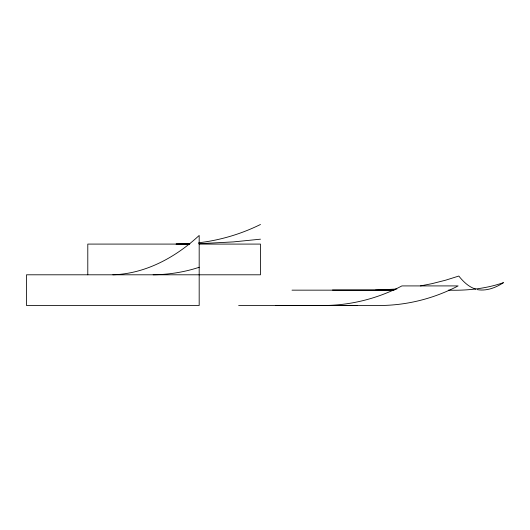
<?xml version="1.0" encoding="UTF-8"?>
<svg xmlns="http://www.w3.org/2000/svg" width="530" height="530" viewBox="0 0 530 530"><rect width="100%" height="100%" fill="white"/><g stroke="black" fill="none" stroke-linecap="round" stroke-linejoin="round"><path stroke-width="0.79" d="M199.181 267.279C184.341 272.168 168.752 274.6 153.143 274.798M420.456 285.922L432.023 283.643L445.598 280.198L458.808 276.05C463.3 281.629 468.745 287.035 475.781 289.135M260.469 239.182L233.445 241.899L198.644 243.727M112.837 274.798C145.531 273.818 175.655 257.335 199.181 235.452L199.181 305.512L26.5 305.512L26.5 274.798L199.181 274.798M396.897 289.009L375.412 290.155M189.786 243.959L176.033 244.085A189.621 189.621 0 0 0 189.793 243.621M189.283 244.085L87.794 244.085L87.794 274.798M199.214 244.085L260.469 244.085L260.469 274.798L199.333 274.798M332.456 290.036L394.346 290.036M292.01 290.155L393.737 290.155M448.287 290.155C466.937 290.698 485.811 288.804 503.5 282.636C495.901 287.677 486.52 291.268 477.305 289.638M275.68 305.393L357.551 305.393M238.646 305.512L378.301 305.512A189.621 179.292 -90 0 0 458.139 285.915L401.919 285.915A189.621 179.292 -90 0 1 322.081 305.512M260.469 224.488A189.621 189.621 0 0 1 198.657 242.786"/></g></svg>
